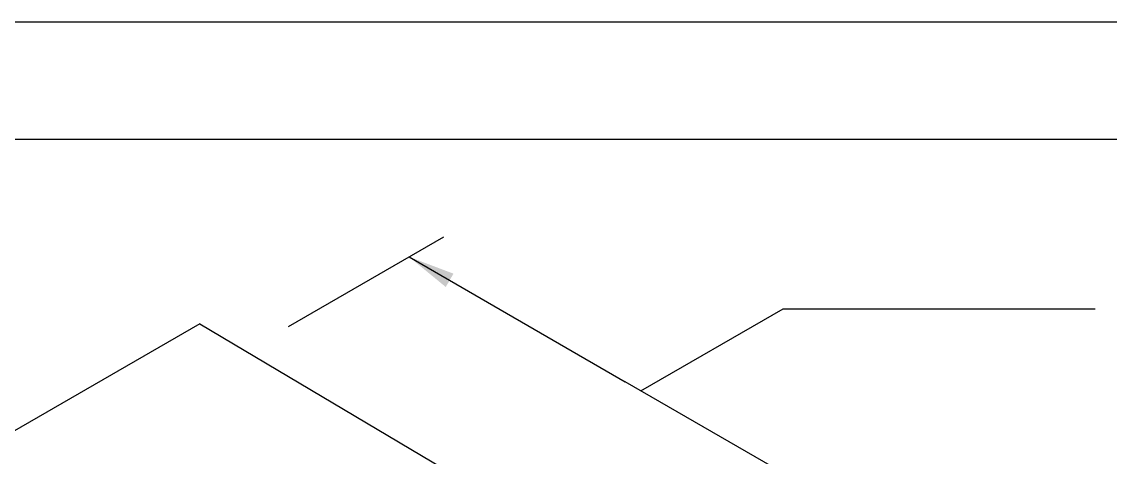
# Model space of a CAD drawing. Extents: x -30.3 to 51, y 0 to 66.
# Drawn here: x 19.14 to 33.07, y 60.43 to 66 of the extents above; entities that cross this region are included whole.
import ezdxf

# ---------------------------------------------------------------- set-up
doc = ezdxf.new("R2010")
doc.units = 0
doc.header["$LTSCALE"] = 1.5
doc.header["$MEASUREMENT"] = 0
doc.layers.get('DEFPOINTS').update_dxf_attribs({"linetype": 'CONTINUOUS'})
for name, color, linetype in [('8X11-TTB$0$B', 5, 'CONTINUOUS'), ('STRUCTURE', 252, 'CONTINUOUS'), ('TEXT', 7, 'CONTINUOUS')]:
    doc.layers.add(name, color=color, linetype=linetype)
doc.styles.add('DETAILS', font='sanss___.ttf', dxfattribs={"height": 1})
doc.dimstyles.new('TYVEKDETAILS', dxfattribs={"dimscale": 6, "dimtxt": 1.5, "dimasz": 0.1, "dimexe": 0.75, "dimexo": 0.75, "dimgap": 0.75, "dimtad": 0, "dimtih": 1, "dimtoh": 1, "dimdec": 4, "dimzin": 0, "dimtxsty": 'DETAILS', "dimcen": 0.0625, "dimazin": 3, "dimtfac": 1, "dimtdec": 4, "dimtofl": 0, "dimtmove": 0, "dimatfit": 3, "dimtolj": 1, "dimtzin": 0})

msp = doc.modelspace()

# ---------------------------------------------------------------- linework, layer by layer
at = {"layer": '8X11-TTB$0$B', "color": 7}
msp.add_line((1.499999999999979, 64.50000000000001), (49.5, 64.50000000000003), dxfattribs=at)
at = {"layer": 'DEFPOINTS'}
msp.add_line((-1.06581410364015e-14, 66.00000000000001), (51, 66.00000000000001), dxfattribs=at)
at = {"layer": 'STRUCTURE', "linetype": 'CONTINUOUS'}
for p, q in [((18.46396230893759, 60.43172764213558), (21.42313562211241, 62.14020715107583)), ((21.41779673095587, 62.13712474082943), (27.03810642545708, 58.80290783262934))]:
    msp.add_line(p, q, dxfattribs=at)
at = {"layer": 'TEXT'}
for p, q in [((22.55244233139602, 62.10008852451491), (24.5425921961648, 63.24910208466685)), ((27.06156661578169, 61.27708016286192), (28.88354490608922, 62.32899981922863)), ((28.88354490608922, 62.32899981922863), (32.87555665221942, 62.32899981922862))]:
    msp.add_line(p, q, dxfattribs=at)

# ---------------------------------------------------------------- leaders
for points, override in [([(24.0959873988774, 62.99196155066119), (26.86287806032192, 61.39449648245793)], {"dimgap": 0.75, "dimtad": 0, "dimfxl": 3}), ([(30.03121614455216, 59.56525563664386), (26.86287806032192, 61.39449648245793)], {"dimfxl": 3})]:
    msp.add_leader(points, dimstyle='TYVEKDETAILS', override=override, dxfattribs=at)

doc.saveas('drawing.dxf')
